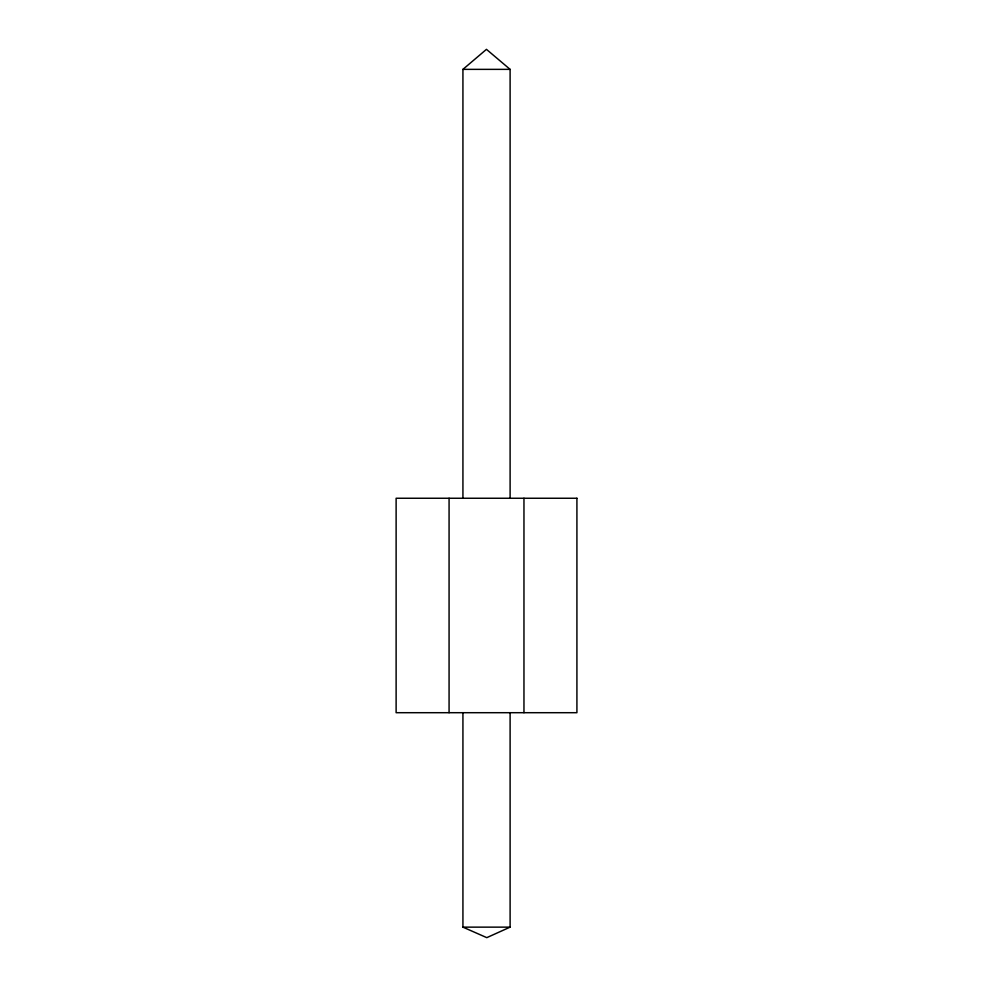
<?xml version="1.0" encoding="UTF-8"?>
<svg xmlns="http://www.w3.org/2000/svg" width="987" height="987" viewBox="0 0 987 987"><rect width="100%" height="100%" fill="white"/><g stroke="black" fill="none" stroke-linecap="round" stroke-linejoin="round"><path stroke-width="1.48" d="M462.928 498.25L462.928 69.361L486.455 49.35L510.106 69.361L510.106 498.25M510.106 712.7L510.106 927.138L486.788 937.65L462.928 927.138L462.928 712.7M462.928 69.361L510.106 69.361M462.928 927.138L510.106 927.138M523.961 498.25L523.961 712.7M449.073 498.25L449.073 712.7M576.914 498.25L396.12 498.25L396.12 712.7L576.914 712.7L576.914 498.25"/></g></svg>
